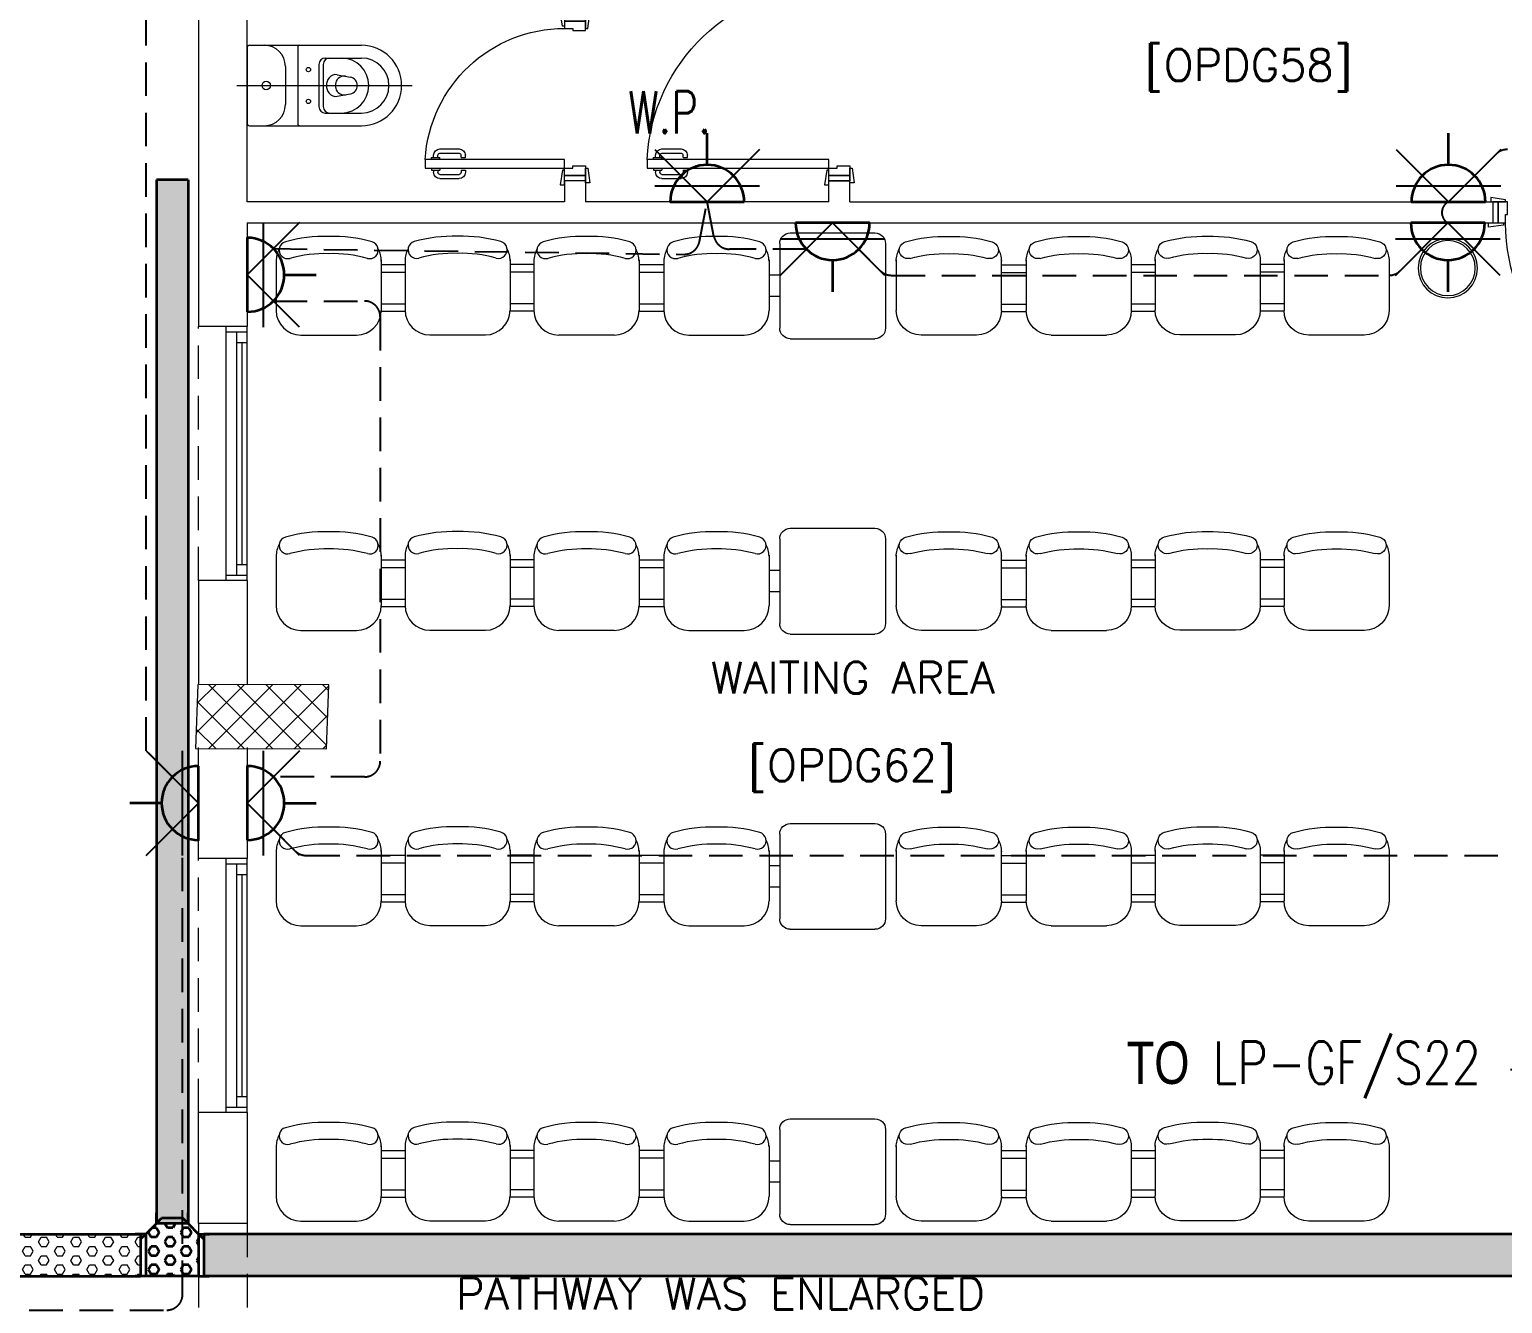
# Model space of a CAD drawing. Header units: inches. Extents: x -12418 to 57169, y -29325 to 19878.
# Drawn here: x 4428 to 11394, y -1326 to 4698 of the extents above; entities that cross this region are included whole.
import ezdxf
from ezdxf import colors
from ezdxf.entities.mleader import LeaderData, LeaderLine
from ezdxf.enums import TextEntityAlignment as Align
from ezdxf.math import Vec2, Vec3

# ---------------------------------------------------------------- set-up
doc = ezdxf.new("R2010")
doc.units = ezdxf.units.IN
doc.header["$LTSCALE"] = 25
doc.header["$MEASUREMENT"] = 0
for name, pattern in [('00-Ground Floor$0$HIDDEN', [9.525, 6.35, -3.175]), ('DASHDOT', [25.4, 12.7, -6.35, 0, -6.35]), ('HIDDEN', [9.525, 6.35, -3.175])]:
    doc.linetypes.add(name, pattern=pattern)
doc.layers.get('0').update_dxf_attribs({"color": 8})
doc.layers.get('Defpoints').update_dxf_attribs({"color": 8})
for name, color, linetype, lineweight in [('00-Ground Floor$0$72_EGR_BASE_TEXT', 252, 'Continuous', 5), ('00-Ground Floor$0$Aluminum', 251, 'Continuous', 5), ('00-Ground Floor$0$C-HYDR-CTCH', 251, 'Continuous', 5), ('00-Ground Floor$0$Hatch', 254, 'Continuous', 5), ('00-Ground Floor$0$LOADING', 253, 'Continuous', 5), ('00-Ground Floor$0$Proj', 251, 'Continuous', 5), ('00-Ground Floor$0$SANIT', 250, 'Continuous', 5), ('00-Ground Floor$0$Walls', 251, 'Continuous', 5), ('00-Ground Floor$0$Wooden Joinery', 251, 'Continuous', 5), ('E-LITE-CIRC @ 100', 6, 'Continuous', 25), ('E-LITE-CLNG-CNDT', 6, 'DASHDOT', 35), ('E-LITE-EXIT-NUMB', 6, 'Continuous', 25), ('E-POWR-FLOR-CNDT', 6, 'HIDDEN', 25), ('E-POWR-WALL @ 100', 4, 'Continuous', 35), ('T-CABL-TRAY', 251, 'Continuous', 35)]:
    doc.layers.add(name, color=color, linetype=linetype, lineweight=lineweight)
doc.styles.add('00-Ground Floor$0$SIMPLEX', font='SIMPLEX.shx', dxfattribs={"height": 150})
doc.styles.add('00-Ground Floor$0$Standard', font='arial.ttf')
doc.styles.add('DC_Simplex', font='SIMPLEX.shx', dxfattribs={"width": 0.7})

# ---------------------------------------------------------------- blocks, each defined once
blk = doc.blocks.new('00-Ground Floor$0$A$C72370EFE')
at = {"layer": '00-Ground Floor$0$Wooden Joinery'}
for p, q in [((-0.01, -0.04), (-0.02, -0.04)), ((-0.01, -0.06), (-0.02, -0.06)), ((-0.01, -0.03), (-0.01, -0.07)), ((0, -0.03), (-0.01, -0.03)), ((0.04, -0.03), (0.05, -0.03)), ((0.05, -0.03), (0.05, -0.07)), ((0.05, -0.04), (0.06, -0.04)), ((0.05, -0.06), (0.06, -0.06)), ((-0.05, -0.07), (-0.05, -0.16)), ((-0.03, -0.07), (-0.03, -0.16)), ((0, -0.07), (-0.01, -0.07)), ((0.04, -0.07), (0.05, -0.07)), ((0.07, -0.07), (0.07, -0.16)), ((0.09, -0.07), (0.09, -0.16)), ((-0.01, -0.17), (-0.02, -0.17)), ((-0.01, -0.19), (-0.02, -0.19)), ((-0.01, -0.17), (-0.01, -0.19)), ((0.05, -0.17), (0.06, -0.17)), ((0.05, -0.17), (0.05, -0.19)), ((0.05, -0.19), (0.06, -0.19))]:
    blk.add_line(p, q, dxfattribs=at)
for centre, radius, start, end in [((-0.02, -0.07), 0.03, 90, 180), ((-0.02, -0.07), 0.01, 90, 180), ((0.06, -0.07), 0.03, 0, 90), ((0.06, -0.07), 0.01, 0, 90), ((-0.02, -0.16), 0.03, 180, 270), ((-0.02, -0.16), 0.01, 180, 270), ((0.06, -0.16), 0.01, 270, 0), ((0.06, -0.16), 0.03, 270, 0)]:
    blk.add_arc(centre, radius, start, end, dxfattribs=at)
blk = doc.blocks.new('00-Ground Floor$0$A$C5DAD61B4')
at = {"layer": '00-Ground Floor$0$Wooden Joinery'}
for points in [[(80, 959.1), (80, 969.1), (10, 979.1), (10, 959.1)], [(940, 959.1), (940, 969.1), (1010, 979.1), (1010, 959.1)], [(70, 859.1), (70, 849.1), (0, 839.1), (0, 859.1)], [(120, 859.1), (120, 0), (80, 0), (80, 859.1)], [(950, 859.1), (950, 849.1), (1020, 839.1), (1020, 859.1)]]:
    blk.add_lwpolyline(points, close=True, dxfattribs=at)
for points in [[(45, 859.1), (45, 959.1), (20, 959.1), (20, 859.1), (45, 859.1)], [(45, 859.1), (80, 859.1), (80, 899.1), (90, 899.1), (90, 959.1), (45, 959.1), (45, 859.1)], [(975, 859.1), (940, 859.1), (940, 899.1), (930, 899.1), (930, 959.1), (975, 959.1), (975, 859.1)], [(975, 859.1), (975, 959.1), (1000, 959.1), (1000, 859.1), (975, 859.1)]]:
    blk.add_lwpolyline(points, dxfattribs=at)
blk.add_arc((80, 859.1), 860, 272.66603, 0, dxfattribs=at)
at = {"layer": '00-Ground Floor$0$Wooden Joinery', "xscale": 999.9999999998854, "yscale": 999.9999999998854, "zscale": 999.9999999998854, "rotation": 180}
blk.add_blockref('00-Ground Floor$0$A$C72370EFE', (120, 0), dxfattribs=at)
blk = doc.blocks.new('00-Ground Floor$0$A$C268A7CF0')
at = {"layer": '00-Ground Floor$0$Wooden Joinery'}
for points in [[(80, 758.8), (80, 768.8), (10, 778.8), (10, 758.8)], [(740, 758.8), (740, 768.8), (810, 778.8), (810, 758.8)], [(70, 658.8), (70, 648.8), (0, 638.8), (0, 658.8)], [(120, 658.8), (120, 0), (80, 0), (80, 658.8)], [(750, 658.8), (750, 648.8), (820, 638.8), (820, 658.8)]]:
    blk.add_lwpolyline(points, close=True, dxfattribs=at)
for points in [[(45, 658.8), (45, 758.8), (20, 758.8), (20, 658.8), (45, 658.8)], [(45, 658.8), (80, 658.8), (80, 698.8), (90, 698.8), (90, 758.8), (45, 758.8), (45, 658.8)], [(775, 658.8), (740, 658.8), (740, 698.8), (730, 698.8), (730, 758.8), (775, 758.8), (775, 658.8)], [(775, 658.8), (775, 758.8), (800, 758.8), (800, 658.8), (775, 658.8)]]:
    blk.add_lwpolyline(points, dxfattribs=at)
blk.add_arc((80, 658.8), 660, 273.4748, 0, dxfattribs=at)
at = {"layer": '00-Ground Floor$0$Wooden Joinery', "xscale": 999.9999999998854, "yscale": 999.9999999998854, "zscale": 999.9999999998854, "rotation": 180}
blk.add_blockref('00-Ground Floor$0$A$C72370EFE', (120, 0), dxfattribs=at)
blk = doc.blocks.new('00-Ground Floor$0$WC manta')
at = {"layer": '00-Ground Floor$0$SANIT'}
for p, q in [((-0.13, 0.18), (-0.13, -0.18)), ((-0.12, 0.19), (0.41, 0.19)), ((0.109, 0.18), (0.109, -0.18)), ((0.05, 0.09), (0.05, -0.09)), ((0.209, 0.1), (0.209, -0.1)), ((0.229, 0.1), (0.229, -0.1)), ((0.239, 0.13), (0.41, 0.13)), ((-0.18, 0), (0.65, 0)), ((0.2955, 0.051), (0.3581, 0.0393)), ((0.2955, -0.051), (0.3581, -0.0393)), ((0.239, -0.13), (0.41, -0.13)), ((-0.12, -0.19), (0.41, -0.19))]:
    blk.add_line(p, q, dxfattribs=at)
for centre, radius in [((0.159, 0.0752), 0.01), ((-0.04, 0), 0.02), ((0.159, -0.0753), 0.01)]:
    blk.add_circle(centre, radius, dxfattribs=at)
for centre, radius, start, end in [((-0.12, 0.18), 0.01, 90, 180), ((-0.05, 0.09), 0.1, 0, 90), ((0.119, 0.18), 0.01, 90, 180), ((0.41, 0), 0.19, 270, 90), ((0.239, 0.1), 0.03, 90, 180), ((0.259, 0.1), 0.03, 90, 180), ((0.3147, 0), 0.13, 270, 90), ((0.41, 0), 0.13, 270, 90), ((0.3029, 0), 0.0588, 141.52497, 218.47503), ((0.2882, 0.0117), 0.04, 79.42885, 141.52497), ((0.3454, 0), 0.0588, 166.41759, 193.58241), ((0.3271, 0.0044), 0.04, 79.42885, 166.41759), ((0.3507, 0), 0.04, 280.57115, 79.42885), ((0.2882, -0.0117), 0.04, 218.47503, 280.57115), ((0.3271, -0.0044), 0.04, 193.58241, 280.57115), ((-0.05, -0.09), 0.1, 270, 0), ((0.239, -0.1), 0.03, 180, 270), ((0.259, -0.1), 0.03, 180, 270), ((-0.12, -0.18), 0.01, 180, 270), ((0.119, -0.18), 0.01, 180, 270)]:
    blk.add_arc(centre, radius, start, end, dxfattribs=at)
blk = doc.blocks.new('00-Ground Floor$0$3 seats beam chair')
at = {"layer": '00-Ground Floor$0$LOADING', "ltscale": 20}
for p, q in [((-740534, -1008988.2), (-740317.9, -1008988.2)), ((-740534, -1008988.2), (-740295.5, -1008988.2)), ((-740178.3, -1009367.9), (-740178.3, -1009105.4)), ((-740534, -1009485), (-740295.5, -1009485)), ((-740511, -1009485), (-740511, -1009602.9)), ((-740474.9, -1009485), (-740474.9, -1009602.9)), ((-740325, -1009485), (-740325, -1009602.9)), ((-740290.3, -1009484.9), (-740290.3, -1009602.9)), ((-740534, -1009602.8), (-740295.5, -1009602.8)), ((-740178.3, -1009720), (-740178.3, -1009982.5)), ((-740534, -1010099.7), (-740295.5, -1010099.7)), ((-740534, -1010099.7), (-740317.9, -1010099.7)), ((-740512.3, -1010099.6), (-740512.3, -1010212.3)), ((-740476.2, -1010099.6), (-740476.2, -1010212.3)), ((-740326.3, -1010099.6), (-740326.3, -1010212.3)), ((-740291.5, -1010099.6), (-740291.5, -1010212.4)), ((-740535.3, -1010212.3), (-740319.1, -1010212.3)), ((-740535.3, -1010212.3), (-740296.7, -1010212.3)), ((-740179.5, -1010592), (-740179.5, -1010329.5)), ((-740535.3, -1010709.2), (-740296.7, -1010709.2)), ((-740512.3, -1010821.9), (-740512.3, -1010709.2)), ((-740476.2, -1010821.9), (-740476.2, -1010709.2)), ((-740326.3, -1010821.9), (-740326.3, -1010709.2)), ((-740291.5, -1010821.9), (-740291.5, -1010709.1)), ((-740534, -1010821.8), (-740295.5, -1010821.8)), ((-740534, -1010821.8), (-740317.9, -1010821.8)), ((-740178.3, -1011201.5), (-740178.3, -1010939)), ((-740534, -1011318.7), (-740295.5, -1011318.7))]:
    blk.add_line(p, q, dxfattribs=at)
for centre, radius, start, end in [((-740528.8, -1009105.4), 117.2, 90, 118.96988), ((-740295.5, -1009105.4), 117.2, 0, 90), ((-739957.4, -1009217.1), 687.4, 164.36103, 181.62474), ((-740580.4, -1009042.7), 40.5, 344.36103, 164.36104), ((-739957.4, -1009217.1), 606.4, 164.36103, 181.84194), ((-739957.4, -1009256.1), 687.4, 178.37526, 195.63897), ((-739957.4, -1009256.1), 606.4, 178.15806, 195.63897), ((-740295.5, -1009367.9), 117.2, 270, 0), ((-740580.4, -1009430.5), 40.5, 195.63896, 15.63897), ((-740528.8, -1009367.9), 117.2, 241.03012, 270), ((-740528.8, -1009720), 117.2, 90, 118.96988), ((-740295.5, -1009720), 117.2, 0, 90), ((-739957.4, -1009831.8), 687.4, 164.36103, 181.62474), ((-740580.4, -1009657.4), 40.5, 344.36103, 164.36104), ((-739957.4, -1009831.8), 606.4, 164.36103, 181.84194), ((-739957.4, -1009870.8), 687.4, 178.37526, 195.63897), ((-739957.4, -1009870.8), 606.4, 178.15806, 195.63897), ((-740295.5, -1009982.5), 117.2, 270, 0), ((-740580.4, -1010045.1), 40.5, 195.63896, 15.63897), ((-740528.8, -1009982.5), 117.2, 241.03012, 270), ((-740581.6, -1010266.9), 40.5, 344.36103, 164.36104), ((-740530.1, -1010329.5), 117.2, 90, 118.96988), ((-740296.7, -1010329.5), 117.2, 0, 90), ((-739958.7, -1010441.3), 687.4, 164.36103, 181.62474), ((-739958.7, -1010441.3), 606.4, 164.36103, 181.84194), ((-739958.7, -1010480.3), 687.4, 178.37526, 195.63897), ((-739958.7, -1010480.3), 606.4, 178.15806, 195.63897), ((-740581.6, -1010654.6), 40.5, 195.63896, 15.63897), ((-740296.7, -1010592), 117.2, 270, 0), ((-740530.1, -1010592), 117.2, 241.03012, 270), ((-739957.4, -1011050.8), 687.4, 164.36103, 181.62474), ((-740580.4, -1010876.4), 40.5, 344.36103, 164.36104), ((-740528.8, -1010939), 117.2, 90, 118.96988), ((-740295.5, -1010939), 117.2, 0, 90), ((-739957.4, -1011050.8), 606.4, 164.36103, 181.84194), ((-739957.4, -1011089.8), 687.4, 178.37526, 195.63897), ((-739957.4, -1011089.8), 606.4, 178.15806, 195.63897), ((-740295.5, -1011201.5), 117.2, 270, 0), ((-740580.4, -1011264.1), 40.5, 195.63896, 15.63897), ((-740528.8, -1011201.5), 117.2, 241.03012, 270)]:
    blk.add_arc(centre, radius, start, end, dxfattribs=at)
at = {"layer": '00-Ground Floor$0$LOADING', "ltscale": 10, "style": '00-Ground Floor$0$Standard'}
blk.add_attdef('NMF0003', text='', height=50, dxfattribs=at).set_placement((-740377, -1009031.1), align=Align.TOP_CENTER)
blk = doc.blocks.new('00-Ground Floor$0$GF21009T-P')
for p, q in [((0.4002, 0.5), (0, 0.5)), ((-0.0499, 0.4501), (-0.0499, 0.0499)), ((0.4501, 0.4501), (0.4501, 0.0499)), ((0.4501, 0.3), (0.5001, 0.3)), ((0.4501, 0.2), (0.5001, 0.2)), ((0.4002, 0), (0, 0))]:
    blk.add_line(p, q)
for centre, start, end in [((0, 0.4501), 90, 180), ((0.4002, 0.4501), 0, 90), ((0, 0.0499), 180, 270), ((0.4002, 0.0499), 270, 0)]:
    blk.add_arc(centre, 0.0499, start, end)
blk = doc.blocks.new('00-Ground Floor$0$WM00001-P')
at = {"layer": '00-Ground Floor$0$LOADING'}
for radius in [0.14, 0.13]:
    blk.add_circle((0, 0), radius, dxfattribs=at)
blk = doc.blocks.new('00-Ground Floor')
at = {"layer": '00-Ground Floor$0$Hatch'}
h = blk.add_hatch(dxfattribs=at)
h.set_pattern_fill('ANSI37', color=256, scale=30)
h.set_pattern_definition([(45, (-1981.42, -13099.68), (-67.35192, 67.35192), []), (135, (-1981.42, -13099.68), (-67.35192, -67.35192), [])])
h.paths.add_polyline_path([(48971.2, 8818.2), (48367.3, 8810.1), (48371.2, 8521.7), (48975.1, 8529.8)])
h.paths.add_polyline_path([(41810.5, 8810.5), (41227, 8805), (41207, 8513.7), (41790.5, 8519.1)])
h.paths.add_polyline_path([(27433.5, 8803.1), (26834.4, 8799), (26828.7, 8506), (27427.8, 8510)])
h.paths.add_polyline_path([(34618.7, 8805.3), (34017.5, 8797.8), (34009.3, 8512.1), (34610.5, 8519.6)])
h.paths.add_polyline_path([(20214.3, 8812.4), (19607.8, 8790.5), (19622.4, 8498), (20228.8, 8519.8)])
h.paths.add_polyline_path([(13477.7, 8802), (12255.7, 8825.9), (12249.3, 8529.8), (13471.3, 8505.8)])
h.paths.add_polyline_path([(13491.8, 1601.9), (12276.8, 1586.2), (12263.3, 1293.7), (13478.3, 1309.4)])
h.paths.add_polyline_path([(13465.7, -5591.3), (12262.6, -5607.3), (12256.9, -5900.3), (13460, -5884.3)])
h.paths.add_polyline_path([(13484.2, -12790), (12287.5, -12801.4), (12290.4, -13095.9), (13487, -13084.4)])
h.paths.add_polyline_path([(5849.2, -12787.9), (5245.6, -12791.6), (5256.3, -13077.1), (5859.8, -13073.4)])
h.paths.add_polyline_path([(5833.8, -5589.9), (5236.9, -5588.3), (5236.8, -5889.5), (5833.6, -5891)])
h.paths.add_polyline_path([(5843.6, 1599.7), (5224.3, 1600.9), (5213.7, 1298), (5833, 1296.7)])
h.paths.add_polyline_path([(5820.3, 8779.1), (5219.7, 8793.5), (5216, 8503.9), (5816.7, 8489.4)])
h.paths.add_polyline_path([(-1378.8, 8777.2), (-1981.4, 8799.9), (-1979.5, 8511.6), (-1376.9, 8488.9)])
h.paths.add_polyline_path([(-1371.1, -5601.1), (-1973.1, -5608.1), (-1969.7, -5899.7), (-1367.7, -5892.7)])
h.paths.add_polyline_path([(-1353.5, -12795.7), (-1951.9, -12796.7), (-1947.1, -13097.4), (-1348.7, -13096.4)])
h.paths.add_polyline_path([(20233.2, -12782.5), (19627.5, -12795.4), (19633.2, -13096.6), (20238.9, -13083.7)])
h.paths.add_polyline_path([(20226.6, -5590), (19632.3, -5607.6), (19634.4, -5904.1), (20228.7, -5886.6)])
h.paths.add_polyline_path([(20217.9, 1618), (19619, 1610.4), (19623, 1310.2), (20221.9, 1317.9)])
h.paths.add_polyline_path([(27418.3, 1602.8), (26816.3, 1607.5), (26820.6, 1315.3), (27422.5, 1310.7)])
h.paths.add_polyline_path([(27422, -5579.9), (26818.1, -5597.5), (26831.6, -5897.5), (27431.7, -5876.5)])
h.paths.add_polyline_path([(27438.1, -12795.9), (26834.3, -12789.3), (26831.9, -13075), (27435.7, -13081.6)])
h.paths.add_polyline_path([(34636.6, -12785.4), (34039.3, -12800), (34048.3, -13099.7), (34645.6, -13085.1)])
h.paths.add_polyline_path([(34629.3, -5597.1), (34028, -5595.2), (34029.2, -5892.4), (34630.4, -5894.3)])
h.paths.add_polyline_path([(34592.8, 1606.7), (34012, 1611.4), (34031.7, 1321.6), (34612.5, 1316.9)])
h.paths.add_polyline_path([(41796.2, 1606), (41198.6, 1619.8), (41200.6, 1327.8), (41798.2, 1314.1)])
h.paths.add_polyline_path([(41797.2, -5592.6), (41228.8, -5600.2), (41230.6, -5894.3), (41799, -5886.7)])
h.paths.add_polyline_path([(41834.3, -12789.7), (41229, -12792.4), (41230.4, -13096.9), (41835.6, -13094.3)])
h.paths.add_polyline_path([(49008.5, -12790.2), (48420.5, -12774.1), (48407.3, -13081.4), (48995.3, -13097.4)])
h.paths.add_polyline_path([(48992.7, -5590.8), (48389.5, -5589.7), (48387.5, -5886.2), (48990.7, -5887.3)])
at = {"layer": '00-Ground Floor$0$Aluminum', "linetype": '00-Ground Floor$0$HIDDEN'}
for p, q in [((5227.9, 2092.6, 0), (5227.9, 3292.6, 0)), ((5227.9, -422.4, 0), (5227.9, 777.6, 0))]:
    blk.add_line(p, q, dxfattribs=at)
at = {"layer": '00-Ground Floor$0$Aluminum'}
for p, q in [((5357.9, 2092.6, 0), (5357.9, 3292.6, 0)), ((5457.9, 2092.6, 0), (5457.9, 3292.6, 0)), ((5357.9, 3267.6, 0), (5457.9, 3267.6, 0)), ((5407.9, 2117.6, 0), (5407.9, 3267.6, 0)), ((5407.9, 3217.6, 0), (5457.9, 3217.6, 0)), ((5432.9, 3217.6, 0), (5432.9, 2167.6, 0)), ((5407.9, 2167.6, 0), (5457.9, 2167.6, 0)), ((5357.9, 2117.6, 0), (5457.9, 2117.6, 0)), ((5357.9, -422.4, 0), (5357.9, 777.6, 0)), ((5457.9, -422.4, 0), (5457.9, 777.6, 0)), ((5357.9, 752.6, 0), (5457.9, 752.6, 0)), ((5407.9, -397.4, 0), (5407.9, 752.6, 0)), ((5407.9, 702.6, 0), (5457.9, 702.6, 0)), ((5432.9, 702.6, 0), (5432.9, -347.4, 0)), ((5407.9, -347.4, 0), (5457.9, -347.4, 0)), ((5357.9, -397.4, 0), (5457.9, -397.4, 0))]:
    blk.add_line(p, q, dxfattribs=at)
at = {"layer": '00-Ground Floor$0$C-HYDR-CTCH', "flags": 128}
blk.add_lwpolyline([(5224.3, 1600.9), (5213.7, 1298), (5833, 1296.7), (5843.6, 1599.7), (5224.3, 1600.9)], dxfattribs=at)
at = {"layer": '00-Ground Floor$0$Proj', "linetype": '00-Ground Floor$0$HIDDEN'}
for p, q in [((5227.9, -947.4, 0), (5227.9, -2747.4, 0)), ((5457.9, -947.4, 0), (5457.9, -2747.4, 0))]:
    blk.add_line(p, q, dxfattribs=at)
at = {"layer": '00-Ground Floor$0$Walls'}
for p, q in [((5227.9, 8502.6, 0), (5227.9, 3292.6, 0)), ((5457.9, 3882.6, 0), (5457.9, 4982.6, 0)), ((7057.9, 3982.6, 0), (6957.9, 3982.6, 0)), ((6957.9, 3982.6, 0), (6957.9, 3882.6, 0)), ((7057.9, 3982.6, 0), (7057.9, 3882.6, 0)), ((8207.9, 3982.6, 0), (8307.9, 3982.6, 0)), ((8207.9, 3882.6, 0), (8207.9, 3982.6, 0)), ((8307.9, 3882.6, 0), (8307.9, 3982.6, 0)), ((6957.9, 3882.6, 0), (5457.9, 3882.6, 0)), ((8207.9, 3882.6, 0), (7057.9, 3882.6, 0)), ((8307.9, 3882.6, 0), (11347.9, 3882.6, 0)), ((11347.9, 3882.6, 0), (11347.9, 3782.6, 0)), ((5457.9, 3782.6, 0), (11347.9, 3782.6, 0)), ((5457.9, 3782.6, 0), (5457.9, 3292.6, 0)), ((5457.9, 3292.6, 0), (5227.9, 3292.6, 0)), ((5227.9, 2092.6, 0), (5227.9, 1602.6, 0)), ((5457.9, 2092.6, 0), (5227.9, 2092.6, 0)), ((5457.9, 2092.6, 0), (5457.9, 1602.6, 0)), ((5227.9, 777.6, 0), (5227.9, 1302.6, 0)), ((5457.9, 1302.6, 0), (5457.9, 777.6, 0)), ((5457.9, 777.6, 0), (5227.9, 777.6, 0)), ((5227.9, -947.4, 0), (5227.9, -422.4, 0)), ((5457.9, -422.4, 0), (5227.9, -422.4, 0)), ((5457.9, -422.4, 0), (5457.9, -947.4, 0)), ((5457.9, -947.4, 0), (5227.9, -947.4, 0))]:
    blk.add_line(p, q, dxfattribs=at)
at = {"layer": '00-Ground Floor$0$LOADING', "rotation": 270}
for p in [(1016913.2, -736925.9, 0), (1016913.2, -738322.1, 0), (1016913.2, -739718.2, 0), (1016913.2, -741114.3, 0)]:
    blk.add_blockref('00-Ground Floor$0$3 seats beam chair', p, dxfattribs=at)
at = {"layer": '00-Ground Floor$0$LOADING', "extrusion": (1.27212e-09, 3.51192e-12, 1), "xscale": -1000, "yscale": 1000, "zscale": 1000, "rotation": 4.580824759514712e-06}
for p in [(8426, 3235.4, 0), (8426, 1839.3, 0), (8426, 443.2, 0), (8426, -952.9, 0)]:
    blk.add_blockref('00-Ground Floor$0$GF21009T-P', p, dxfattribs=at)
at = {"layer": '00-Ground Floor$0$LOADING', "xscale": -1, "rotation": 90}
for p in [(-1000461.4, -736925.9, 0), (-1000461.4, -738322.1, 0), (-1000461.4, -739718.2, 0), (-1000461.4, -741114.3, 0)]:
    blk.add_blockref('00-Ground Floor$0$3 seats beam chair', p, dxfattribs=at)
at = {"layer": '00-Ground Floor$0$LOADING', "extrusion": (2.24019e-05, -2.25232e-18, -1), "xscale": 1000, "yscale": 1000, "zscale": 1000, "rotation": 180}
blk.add_blockref('00-Ground Floor$0$WM00001-P', (-11135, 3569.3, 0.2), dxfattribs=at)
at = {"layer": '00-Ground Floor$0$SANIT', "xscale": 999.9999999999995, "yscale": 999.9999999999995, "zscale": 999.9999999999995}
blk.add_blockref('00-Ground Floor$0$WC manta', (5587.9, 4432.6, 0), dxfattribs=at)
at = {"layer": '00-Ground Floor$0$Wooden Joinery', "xscale": -1, "rotation": 270}
for name, p in [('00-Ground Floor$0$A$C5DAD61B4', (7348.9, 3962.6, 0)), ('00-Ground Floor$0$A$C268A7CF0', (6299.1, 3962.6, 0))]:
    blk.add_blockref(name, p, dxfattribs=at)
at = {"layer": '00-Ground Floor$0$Wooden Joinery', "xscale": -1}
blk.add_blockref('00-Ground Floor$0$A$C5DAD61B4', (12347.9, 2923.5, 0), dxfattribs=at)
at = {"layer": '00-Ground Floor$0$72_EGR_BASE_TEXT', "char_height": 150, "attachment_point": 2, "style": '00-Ground Floor$0$SIMPLEX'}
for s, insert in [('[OPDG58]', (10193.3, 4604, 0)), ('WAITING AREA', (8320.7, 1707.8, 0)), ('[OPDG62]', (8317.8, 1293.6, 0)), ('PATHWAY WAS ENLARGED\\PTO BE SAME WIDTH AS CORRIDOR', (7695.5, -1204))]:
    blk.add_mtext(s, dxfattribs=dict(at, insert=insert))
blk = doc.blocks.new('*U53')
blk.add_line((0, -1.75), (0, -3.25))
blk.add_lwpolyline([(-1.75, 0, 1), (1.75, 0)], format="xyb", close=True)
at = {"layer": 'Defpoints'}
for p, q in [((-2.475, -2.475), (0, 0)), ((2.475, -2.475), (0, 0)), ((2.475, -0.758), (-2.475, -0.758))]:
    blk.add_line(p, q, dxfattribs=at)
at = {"layer": 'E-LITE-EXIT-NUMB', "style": 'DC_Simplex', "width": 0.7, "flags": 8}
blk.add_attdef('TYPE', text='', height=2, rotation=360, dxfattribs=at).set_placement((-2.682, 5.238), align=Align.RIGHT)
blk.add_attdef('CIRCUIT', (2.682, 5.238), '', height=2, rotation=360, dxfattribs=at)
blk = doc.blocks.new('*U54')
blk.add_line((-1.75, 0), (-3.25, 0))
blk.add_lwpolyline([(0, 1.75, 1), (0, -1.75)], format="xyb", close=True)
at = {"layer": 'Defpoints'}
for p, q in [((-2.475, 2.475), (0, 0)), ((-0.758, -2.475), (-0.758, 2.475)), ((-2.475, -2.475), (0, 0))]:
    blk.add_line(p, q, dxfattribs=at)
at = {"layer": 'E-LITE-EXIT-NUMB', "style": 'DC_Simplex', "width": 0.7, "flags": 8}
blk.add_attdef('TYPE', text='', height=2, rotation=360, dxfattribs=at).set_placement((-2.682, 5.238), align=Align.RIGHT)
blk.add_attdef('CIRCUIT', (2.682, 5.238), '', height=2, rotation=360, dxfattribs=at)
blk = doc.blocks.new('*U50')
blk.add_line((1.75, 0), (3.25, 0))
blk.add_lwpolyline([(0, -1.75, 1), (0, 1.75)], format="xyb", close=True)
at = {"layer": 'Defpoints'}
for p, q in [((2.475, 2.475), (0, 0)), ((0.758, 2.475), (0.758, -2.475)), ((2.475, -2.475), (0, 0))]:
    blk.add_line(p, q, dxfattribs=at)
at = {"layer": 'E-LITE-EXIT-NUMB', "style": 'DC_Simplex', "width": 0.7, "flags": 8}
blk.add_attdef('TYPE', text='', height=2, rotation=360, dxfattribs=at).set_placement((-2.682, 5.238), align=Align.RIGHT)
blk.add_attdef('CIRCUIT', (2.682, 5.238), '', height=2, rotation=360, dxfattribs=at)
blk = doc.blocks.new('*U47')
blk.add_line((0, 1.75), (0, 3.25))
blk.add_lwpolyline([(1.75, 0, 1), (-1.75, 0)], format="xyb", close=True)
at = {"layer": 'Defpoints'}
for p, q in [((-2.475, 2.475), (0, 0)), ((2.475, 2.475), (0, 0)), ((-2.475, 0.758), (2.475, 0.758))]:
    blk.add_line(p, q, dxfattribs=at)
at = {"layer": 'E-LITE-EXIT-NUMB', "style": 'DC_Simplex', "width": 0.7, "flags": 8}
blk.add_attdef('TYPE', text='', height=2, rotation=360, dxfattribs=at).set_placement((-2.682, 5.238), align=Align.RIGHT)
blk.add_attdef('CIRCUIT', (2.682, 5.238), '', height=2, rotation=360, dxfattribs=at)
blk = doc.blocks.new('ARR0W')
at = {"color": 45}
blk.add_ellipse((0, 0), major_axis=(0.4, 0), ratio=0.4, dxfattribs=at)
at = {"color": 45, "ltscale": 0.5}
blk.add_solid([(-1.4, 0.167), (-0.4, 0), (-1.4, -0.167)], dxfattribs=at)
blk = doc.blocks.new('*U83')
at = {"lineweight": 0}
h = blk.add_hatch(dxfattribs=at)
h.set_pattern_fill('HEX', color=253, scale=8, angle=180, style=0)
h.set_pattern_definition([(180, (-22449.527, -3e-10), (6e-13, -43.99409), [25.4, -50.8]), (300, (-22449.527, -3e-10), (38.1, 21.997045), [25.4, -50.8]), (240, (-22474.927, -3e-10), (38.1, -21.997045), [25.4, -50.8])])
h.paths.add_polyline_path([(-14094.8, 200), (-14094.8, 0), (0, 0), (0, 200)])
at = {"color": 0}
for p, q in [((0, 200), (-14094.8, 200)), ((-14094.8, 0), (-14094.8, 200)), ((0, 0), (-14094.8, 0))]:
    blk.add_line(p, q, dxfattribs=at)
blk = doc.blocks.new('*U68')
h = blk.add_hatch()
h.set_pattern_fill('HEX', color=253, scale=8, angle=-90, style=0)
h.set_pattern_definition([(270, (-3e-11, -5e-24), (43.994, -9e-14), [25.4, -50.8]), (30, (-3e-11, -5e-24), (-21.997, 38.1), [25.4, -50.8]), (330, (-3e-11, -25.4), (21.997, 38.1), [25.4, -50.8])])
h.paths.add_polyline_path([(0, 0), (-200, 0), (-250, -50), (-250, -200), (-200, -250), (0, -250)])
at = {"color": 0}
for p, q in [((-250, -50), (-200, 0)), ((-200, 0), (-200, 50)), ((0, 0), (0, 50)), ((-250, -50), (-300, -50)), ((0, 0), (0, -250)), ((-250, -200), (-300, -200)), ((-250, -200), (-200, -250)), ((-200, -250), (-200, -300)), ((0, -250), (0, -300))]:
    blk.add_line(p, q, dxfattribs=at)
at = {"color": 253}
for p, q in [((-200, 0), (-175, 25)), ((-200, 0), (0, 0)), ((-175, 25), (0, 25)), ((-250, -50), (-275, -75)), ((-250, -50), (-250, -200)), ((-275, -75), (-275, -175)), ((-250, -200), (-275, -175)), ((-200, -250), (0, -250)), ((-200, -250), (-175, -275)), ((-175, -275), (0, -275))]:
    blk.add_line(p, q, dxfattribs=at)
blk = doc.blocks.new('*U84')
at = {"lineweight": 0}
h = blk.add_hatch(dxfattribs=at)
h.set_pattern_fill('HEX', color=253, scale=8, angle=180, style=0)
h.set_pattern_definition([(180, (-18380.734, -2e-10), (6e-13, -43.99409), [25.4, -50.8]), (300, (-18380.734, -2e-10), (38.1, 21.99705), [25.4, -50.8]), (240, (-18406.134, -2e-10), (38.1, -21.99705), [25.4, -50.8])])
h.paths.add_polyline_path([(-4933.9, 150), (-4933.9, 0), (0, 0), (0, 150)])
at = {"color": 0}
for p, q in [((0, 150), (-4933.9, 150)), ((-4933.9, 0), (-4933.9, 150)), ((0, 0), (0, 150)), ((0, 0), (-4933.9, 0))]:
    blk.add_line(p, q, dxfattribs=at)
blk = doc.blocks.new('*U85')
at = {"lineweight": 0}
h = blk.add_hatch(dxfattribs=at)
h.set_pattern_fill('HEX', color=253, scale=8, angle=180, style=0)
h.set_pattern_definition([(180, (-10426.82, -1e-10), (6e-13, -43.99409), [25.4, -50.8]), (300, (-10426.82, -1e-10), (38.1, 21.99705), [25.4, -50.8]), (240, (-10452.22, -1e-10), (38.1, -21.99705), [25.4, -50.8])])
h.paths.add_polyline_path([(-2072.1, 200), (-2072.1, 0), (0, 0), (0, 200)])
at = {"color": 0}
for p, q in [((0, 200), (-2072.1, 200)), ((-2072.1, 0), (-2072.1, 200)), ((0, 0), (0, 200)), ((0, 0), (-2072.1, 0))]:
    blk.add_line(p, q, dxfattribs=at)
blk = doc.blocks.new('A$C767e6835')
at = {"layer": 'T-CABL-TRAY', "linetype": 'Continuous'}
for name, p, rotation in [('*U84', (-14921.6, 6833.9), 90), ('*U68', (-14871.6, 1650, 0), 270), ('*U85', (-17218.7, 1850), 180.0000000000134)]:
    blk.add_blockref(name, p, dxfattribs=dict(at, rotation=rotation))
at = {"layer": 'T-CABL-TRAY', "linetype": 'Continuous', "xscale": -1, "rotation": 180}
blk.add_blockref('*U83', (-751.8, 1850), dxfattribs=at)

msp = doc.modelspace()

# ---------------------------------------------------------------- linework, layer by layer
at = {"layer": 'E-POWR-FLOR-CNDT', "elevation": 0}
for points in [[(5104.2, 1163.8), (4980.4, 1287.6), (4980.4, 8328.8, 0.059235), (4978.4, 8346.4), (4946.4, 8478.8)], [(13219.2, 4006.3), (13117.4, 4108.1, 0.198912), (13064.4, 4130.1), (11416.5, 4130.1, 0.198912), (11363.4, 4108.1), (11261.7, 4006.3)], [(5581.7, 3661.3), (7521.7, 3634.3, 0.362763), (7596.3, 3694.9), (7632.9, 3882.6)], [(8102.2, 3658.8), (7738.4, 3658.8, -0.358832), (7664.8, 3719.5), (7632.9, 3882.6)], [(11135, 3782.6, -0.592585), (11137.9, 3882.6, -3.113601)], [(8349.7, 3658.8), (8451.4, 3557.1, 0.198912), (8504.5, 3535.1), (10856.5, 3535.1, 0.198912), (10909.5, 3557.1), (11011.3, 3658.8)], [(5581.7, 3413.8), (6012, 3413.8, -0.414214), (6087, 3338.8), (6087, 1238.8, -0.414214), (6012, 1163.8), (5581.7, 1163.8)], [(-2478.7, -1357.1), (5077.1, -1357.1, 0.414214), (5152.1, -1282.1), (5152.1, 964.3)], [(5581.7, 916.3), (5683.4, 814.6, 0.198912), (5736.5, 792.6), (11972.8, 792.6, 0.198912), (12025.8, 814.6), (12139.6, 928.3)]]:
    msp.add_lwpolyline(points, format="xyb", dxfattribs=at)

# ---------------------------------------------------------------- block references
at = {"layer": 'E-LITE-CLNG-CNDT'}
msp.add_blockref('00-Ground Floor', (0, 0), dxfattribs=at)
at = {"layer": 'E-POWR-FLOR-CNDT'}
msp.add_blockref('A$C767e6835', (20099.5, -2847.4, 0.4), dxfattribs=at)
at = {"layer": 'E-POWR-WALL @ 100'}
ref = msp.add_blockref('*U50', (7632.9, 3882.6, 0), dxfattribs=dict(at, xscale=100, yscale=100, zscale=100, rotation=90.00000000000001))
ref.add_attrib('TYPE', 'W.P.', dxfattribs={"layer": 'E-LITE-EXIT-NUMB', "height": 200, "style": 'DC_Simplex', "width": 0.7, "flags": 8}).set_placement((7649.2, 4206.4, 0), align=Align.RIGHT)
at = {"layer": 'E-POWR-WALL @ 100', "xscale": 100, "yscale": 100, "zscale": 100, "rotation": 90.00000000000001}
for name, p in [('*U50', (11137.9, 3882.6, 0)), ('*U53', (5457.9, 3537.6, 0)), ('*U54', (8225.9, 3782.6, 0)), ('*U54', (11135, 3782.6, 0)), ('*U47', (5227.9, 1040.1, 0)), ('*U53', (5457.9, 1040.1, 0))]:
    msp.add_blockref(name, p, dxfattribs=at)

# ---------------------------------------------------------------- leaders
at = {"layer": 'E-LITE-CIRC @ 100'}
ml = msp.add_multileader_mtext('Standard', dxfattribs=at)
ml.set_content('{\\Fdc_el_romans|c0;\\W0.8;TO\\Fromans|c0; \\Fsimplex|c0;LP-GF/S22}', color=256, style='DC_Simplex')
ml.set_leader_properties()
ml.set_arrow_properties(name='ARR0W')
ml.build(insert=Vec2(0, 0))
ml.multileader.update_dxf_attribs({"dogleg_length": 200, "arrow_head_size": 140, "scale": 100})
ctx = ml.context
ctx.base_point, ctx.scale, ctx.char_height, ctx.arrow_head_size, ctx.landing_gap_size, ctx.plane_origin, ctx.plane_x_axis, ctx.plane_y_axis = Vec3(9322.9, -221.2, 0), 100, 200, 140, 140, Vec3(26683.1, -5698, 0), Vec3(1, 0.000001, 0), Vec3(-0.000001, 1, 0)
ctx.text_align_type = 2
notes = []
notes.append((ctx, [(1, (1, 1, 0), (11540.3, -221.2, 0), (-1, -0.000001, 0), 108.8, [(0, [(12187.5, -6, 0)], 0, [])])]))
ctx.mtext.insert, ctx.mtext.text_direction, ctx.mtext.rotation, ctx.mtext.alignment, ctx.mtext.flow_direction = Vec3(11291.5, -87.9, 0), Vec3(1, 0.000001, 0), 0.000001, 3, 5
for ctx, leaders in notes:
    for number, flags, end, landing, length, lines in leaders:
        leader = LeaderData()
        leader.index, (leader.has_last_leader_line, leader.has_dogleg_vector, leader.attachment_direction) = number, flags
        leader.last_leader_point, leader.dogleg_vector, leader.dogleg_length = Vec3(end), Vec3(landing), length
        for number, points, colour, breaks in lines:
            line = LeaderLine()
            line.index, line.vertices, line.color, line.breaks = number, Vec3.list(points), colors.encode_raw_color(colour), breaks
            leader.lines.append(line)
        ctx.leaders.append(leader)

doc.saveas('drawing.dxf')
